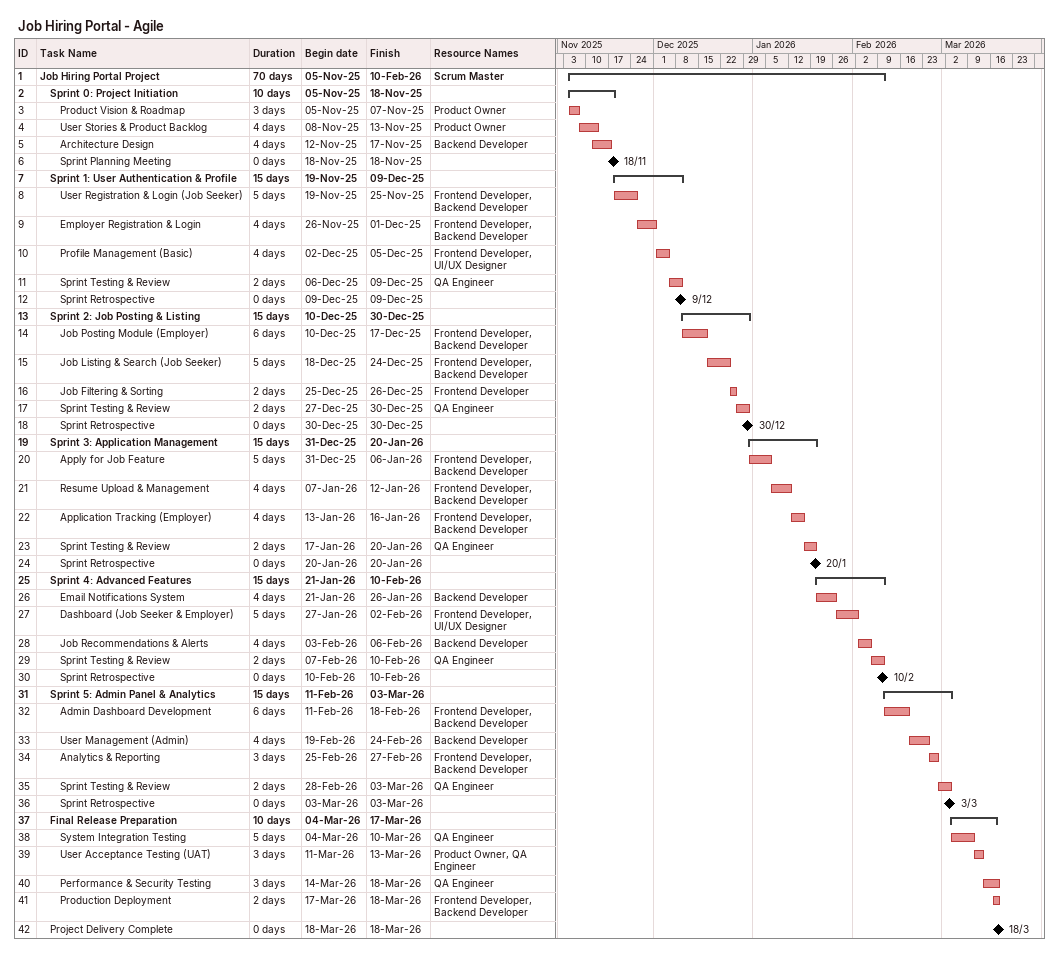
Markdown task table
Job Hiring Portal - Agile

| ID | Level | Task | Duration | Start | Finish | Resources |
|---|---|---|---|---|---|---|
| 1 | 1 | **Job Hiring Portal Project** | 70d | 2025-11-05 | 2026-02-10 | Scrum Master |
| 2 | 2 | **Sprint 0: Project Initiation** | 10d | 2025-11-05 | 2025-11-18 |  |
| 3 | 3 | Product Vision & Roadmap | 3d | 2025-11-05 | 2025-11-07 | Product Owner |
| 4 | 3 | User Stories & Product Backlog | 4d | 2025-11-08 | 2025-11-13 | Product Owner |
| 5 | 3 | Architecture Design | 4d | 2025-11-12 | 2025-11-17 | Backend Developer |
| 6 | 3 | Sprint Planning Meeting | 0d | 2025-11-18 | 2025-11-18 |  |
| 7 | 2 | **Sprint 1: User Authentication & Profile** | 15d | 2025-11-19 | 2025-12-09 |  |
| 8 | 3 | User Registration & Login (Job Seeker) | 5d | 2025-11-19 | 2025-11-25 | Frontend Developer, Backend Developer |
| 9 | 3 | Employer Registration & Login | 4d | 2025-11-26 | 2025-12-01 | Frontend Developer, Backend Developer |
| 10 | 3 | Profile Management (Basic) | 4d | 2025-12-02 | 2025-12-05 | Frontend Developer, UI/UX Designer |
| 11 | 3 | Sprint Testing & Review | 2d | 2025-12-06 | 2025-12-09 | QA Engineer |
| 12 | 3 | Sprint Retrospective | 0d | 2025-12-09 | 2025-12-09 |  |
| 13 | 2 | **Sprint 2: Job Posting & Listing** | 15d | 2025-12-10 | 2025-12-30 |  |
| 14 | 3 | Job Posting Module (Employer) | 6d | 2025-12-10 | 2025-12-17 | Frontend Developer, Backend Developer |
| 15 | 3 | Job Listing & Search (Job Seeker) | 5d | 2025-12-18 | 2025-12-24 | Frontend Developer, Backend Developer |
| 16 | 3 | Job Filtering & Sorting | 2d | 2025-12-25 | 2025-12-26 | Frontend Developer |
| 17 | 3 | Sprint Testing & Review | 2d | 2025-12-27 | 2025-12-30 | QA Engineer |
| 18 | 3 | Sprint Retrospective | 0d | 2025-12-30 | 2025-12-30 |  |
| 19 | 2 | **Sprint 3: Application Management** | 15d | 2025-12-31 | 2026-01-20 |  |
| 20 | 3 | Apply for Job Feature | 5d | 2025-12-31 | 2026-01-06 | Frontend Developer, Backend Developer |
| 21 | 3 | Resume Upload & Management | 4d | 2026-01-07 | 2026-01-12 | Frontend Developer, Backend Developer |
| 22 | 3 | Application Tracking (Employer) | 4d | 2026-01-13 | 2026-01-16 | Frontend Developer, Backend Developer |
| 23 | 3 | Sprint Testing & Review | 2d | 2026-01-17 | 2026-01-20 | QA Engineer |
| 24 | 3 | Sprint Retrospective | 0d | 2026-01-20 | 2026-01-20 |  |
| 25 | 2 | **Sprint 4: Advanced Features** | 15d | 2026-01-21 | 2026-02-10 |  |
| 26 | 3 | Email Notifications System | 4d | 2026-01-21 | 2026-01-26 | Backend Developer |
| 27 | 3 | Dashboard (Job Seeker & Employer) | 5d | 2026-01-27 | 2026-02-02 | Frontend Developer, UI/UX Designer |
| 28 | 3 | Job Recommendations & Alerts | 4d | 2026-02-03 | 2026-02-06 | Backend Developer |
| 29 | 3 | Sprint Testing & Review | 2d | 2026-02-07 | 2026-02-10 | QA Engineer |
| 30 | 3 | Sprint Retrospective | 0d | 2026-02-10 | 2026-02-10 |  |
| 31 | 2 | **Sprint 5: Admin Panel & Analytics** | 15d | 2026-02-11 | 2026-03-03 |  |
| 32 | 3 | Admin Dashboard Development | 6d | 2026-02-11 | 2026-02-18 | Frontend Developer, Backend Developer |
| 33 | 3 | User Management (Admin) | 4d | 2026-02-19 | 2026-02-24 | Backend Developer |
| 34 | 3 | Analytics & Reporting | 3d | 2026-02-25 | 2026-02-27 | Frontend Developer, Backend Developer |
| 35 | 3 | Sprint Testing & Review | 2d | 2026-02-28 | 2026-03-03 | QA Engineer |
| 36 | 3 | Sprint Retrospective | 0d | 2026-03-03 | 2026-03-03 |  |
| 37 | 2 | **Final Release Preparation** | 10d | 2026-03-04 | 2026-03-17 |  |
| 38 | 3 | System Integration Testing | 5d | 2026-03-04 | 2026-03-10 | QA Engineer |
| 39 | 3 | User Acceptance Testing (UAT) | 3d | 2026-03-11 | 2026-03-13 | Product Owner, QA Engineer |
| 40 | 3 | Performance & Security Testing | 3d | 2026-03-14 | 2026-03-18 | QA Engineer |
| 41 | 3 | Production Deployment | 2d | 2026-03-17 | 2026-03-18 | Frontend Developer, Backend Developer |
| 42 | 2 | Project Delivery Complete | 0d | 2026-03-18 | 2026-03-18 |  |
